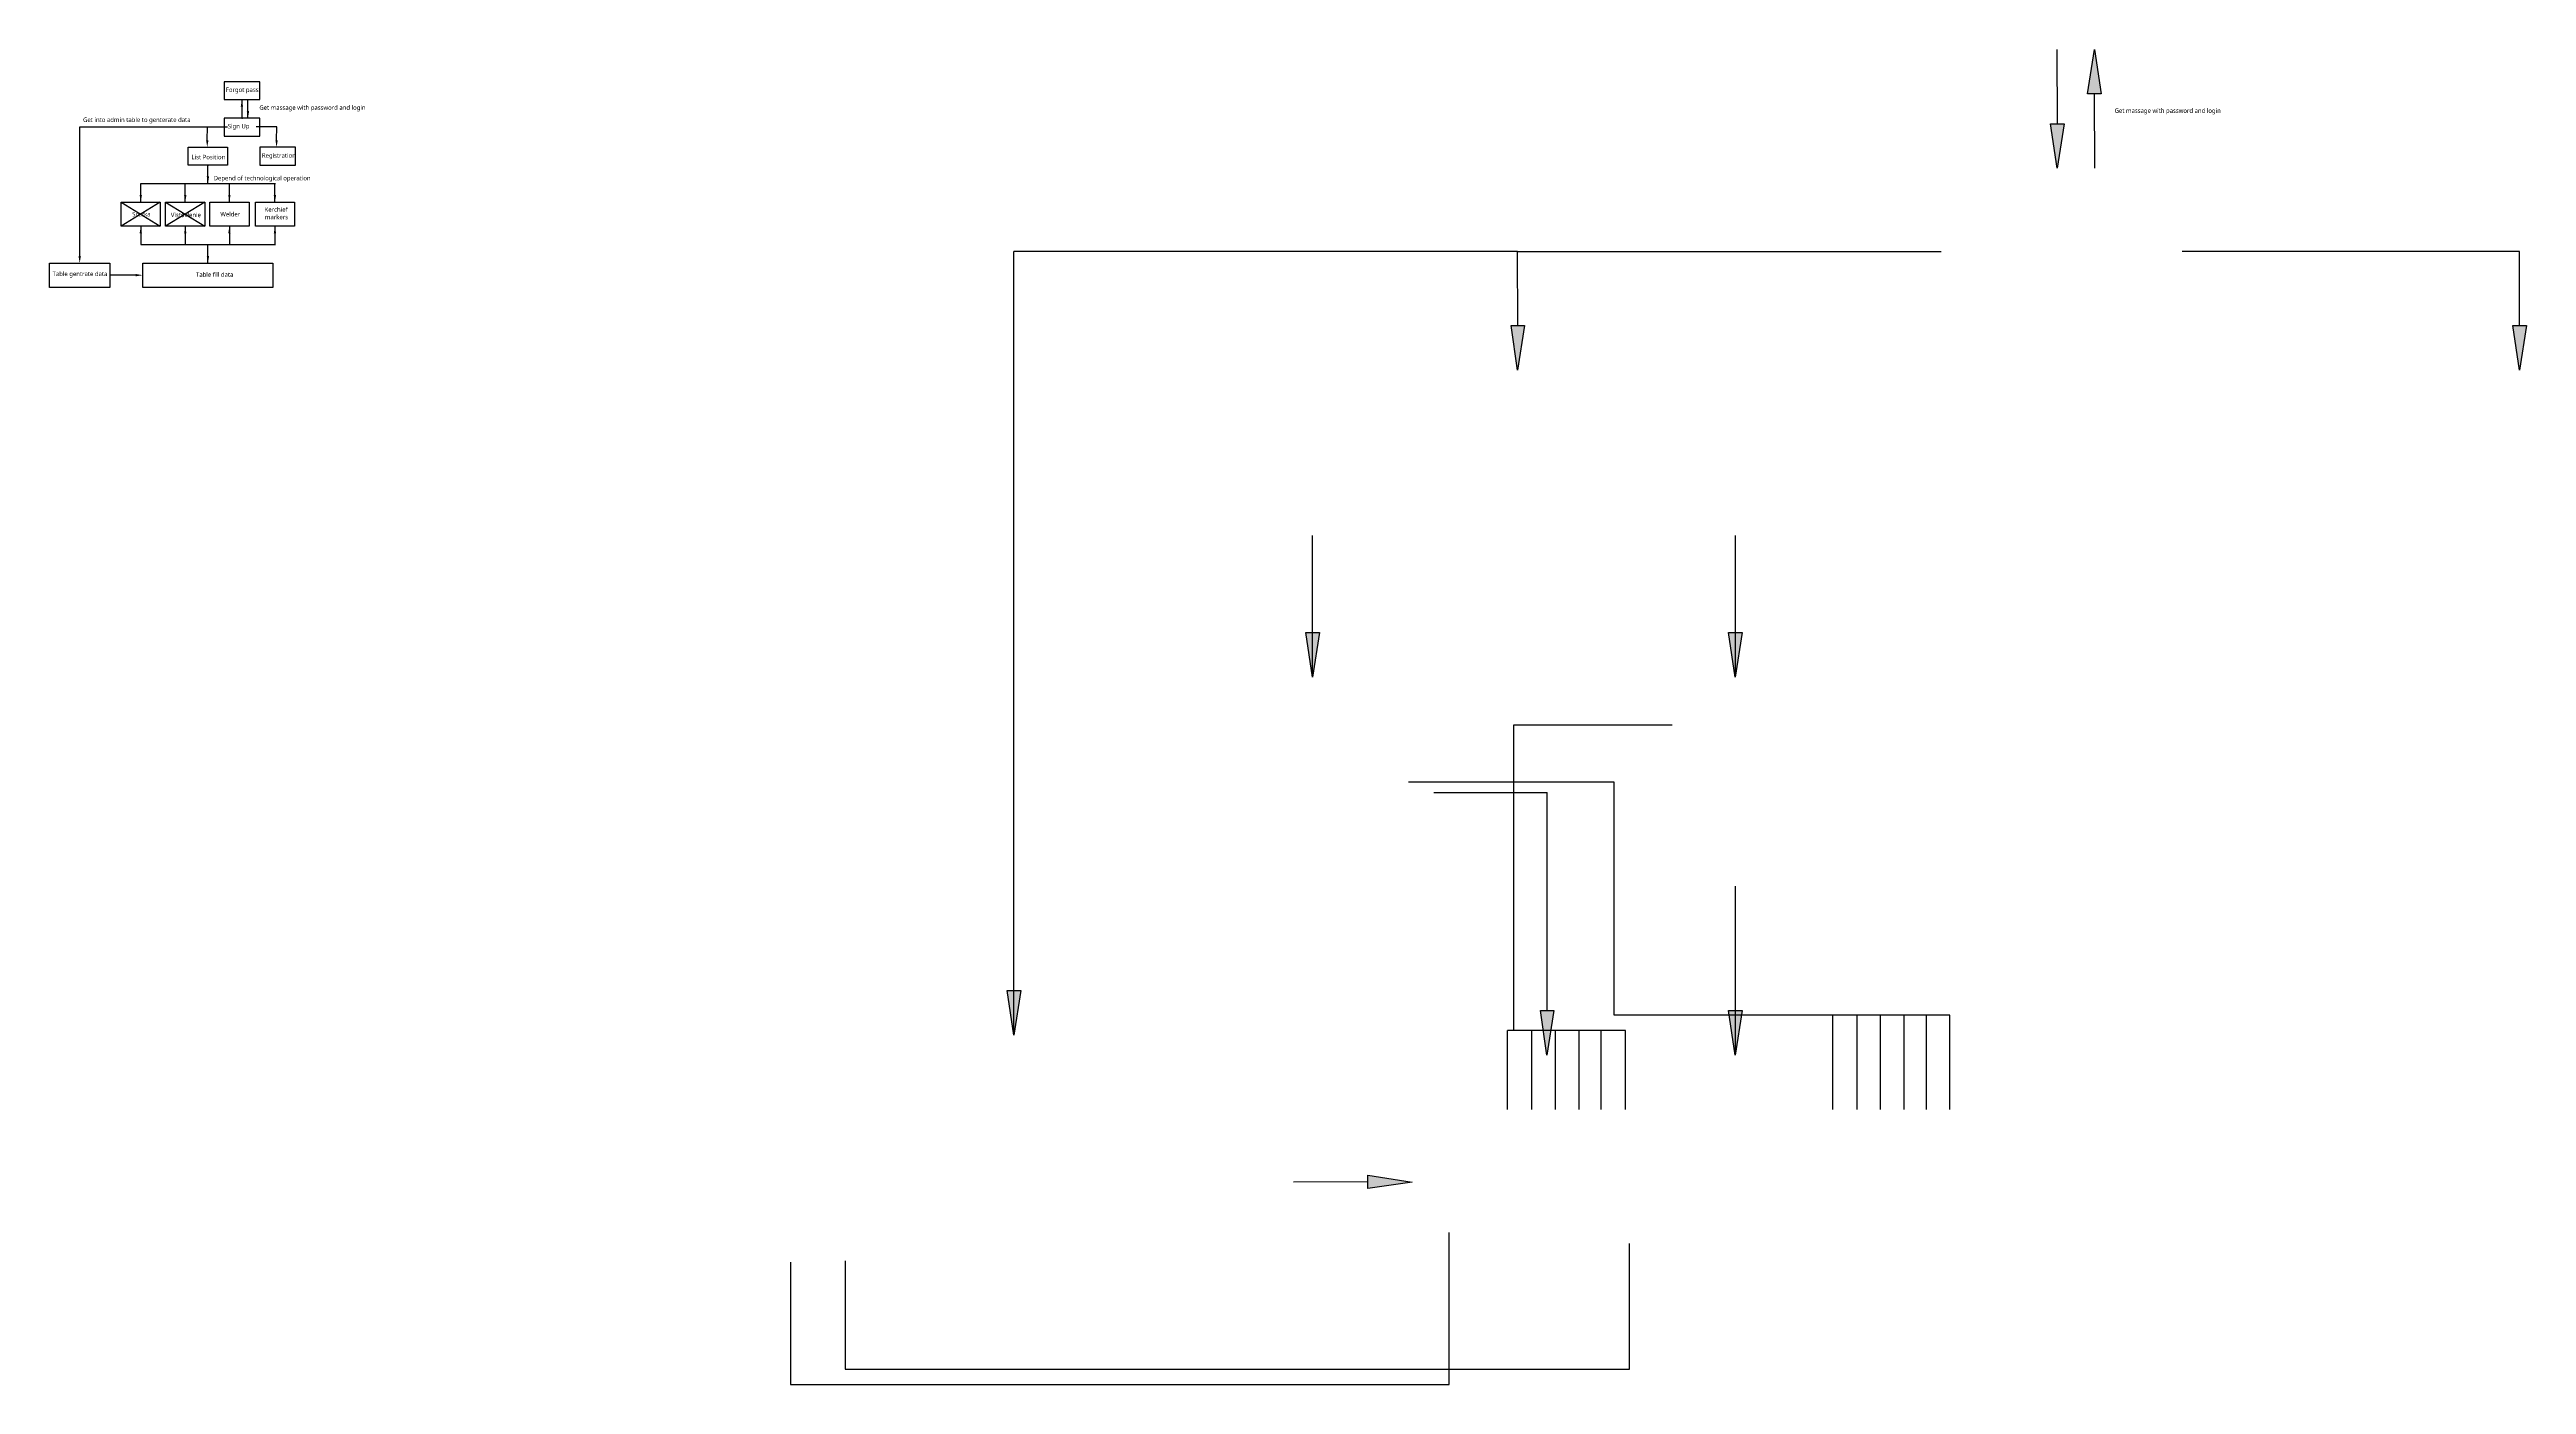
# Model space of a CAD drawing. Header units: millimetres. Extents: x -98 to 1289, y -729 to 18.
import ezdxf
from ezdxf import colors
from ezdxf.entities.mleader import LeaderData, LeaderLine
from ezdxf.math import Vec2, Vec3

# ---------------------------------------------------------------- set-up
doc = ezdxf.new("R2010")
doc.units = ezdxf.units.MM
doc.layers.add('Стандарт', color=252, linetype='Continuous')
doc.styles.get("Standard").update_dxf_attribs({"font": 'segoeui.ttf'})

# ---------------------------------------------------------------- blocks, each defined once
blk = doc.blocks.new('Стрелка')
at = {"layer": 'Стандарт'}
h = blk.add_hatch(color=0, dxfattribs=at)
h.set_gradient(color2=(0, 0, 0), tint=1)
h.paths.add_polyline_path([(475.9, -23.5), (472, -23.5), (472, -48.4)])
h.paths.add_polyline_path([(472, -23.5), (468.3, -23.5), (472, -48.4)])
at = {"layer": 'Стандарт', "color": 0}
for p, q in [((472, -48.4), (468.3, -23.5)), ((468.3, -23.5), (475.9, -23.5)), ((475.9, -23.5), (472, -48.4))]:
    blk.add_line(p, q, dxfattribs=at)

msp = doc.modelspace()

# ---------------------------------------------------------------- linework, layer by layer
at = {"color": 0}
for p, q in [((1026.4, -23.5), (1026.3, 18)), ((1047, -6.8), (1047.1, -48.3)), ((442.2, -533.8), (442.2, -95)), ((724.2, -95), (442.2, -95)), ((724.3, -136.5), (724.2, -95)), ((724.2, -95), (961.3, -95)), ((1285.1, -95.1), (1096.3, -95.1)), ((1285.1, -136.6), (1285.1, -95.1)), ((609.3, -333.3), (609.3, -254)), ((846.1, -333.3), (846.1, -254)), ((677.3, -397.9), (740.7, -397.9)), ((740.7, -520.2), (740.7, -397.9)), ((846.1, -545), (846.1, -450.5)), ((640.3, -616), (598.8, -616.1)), ((786.9, -720.8), (786.9, -650.5)), ((347.8, -660.3), (347.8, -720.8)), ((347.8, -720.8), (786.9, -720.8))]:
    msp.add_line(p, q, dxfattribs=at)
at = {"color": 4}
for p, q in [((810.7, -360.3), (721.9, -360.3)), ((721.9, -360.3), (721.9, -531.2)), ((718.6, -575.5), (718.6, -531.2)), ((784.6, -531.2), (718.6, -531.2)), ((732.2, -575.5), (732.2, -531.2)), ((745.4, -575.5), (745.4, -531.2)), ((758.6, -575.5), (758.6, -531.2)), ((771, -575.5), (771, -531.2)), ((784.6, -575.5), (784.6, -531.2))]:
    msp.add_line(p, q, dxfattribs=at)
at = {"color": 6}
for p, q in [((778.3, -392.1), (663.1, -392.1)), ((778.3, -522.6), (778.3, -392.1)), ((966.2, -522.6), (778.3, -522.6)), ((900.6, -575.5), (900.6, -522.6)), ((914.2, -575.5), (914.2, -522.6)), ((927.4, -575.5), (927.4, -522.6)), ((940.6, -575.5), (940.6, -522.6)), ((953, -575.5), (953, -522.6)), ((966.2, -575.5), (966.2, -522.6)), ((685.9, -729.5), (685.9, -644.4)), ((317.1, -661), (317.1, -729.5)), ((317.1, -729.5), (685.9, -729.5))]:
    msp.add_line(p, q, dxfattribs=at)
at = {"layer": 'Стандарт', "color": 0}
for p, q in [((10, -10), (10, -13.4)), ((13.4, -20.4), (13.4, -17)), ((-9, -57), (-9, -53.7)), ((-57.6, -67.4), (-35.7, -80.9)), ((-35.7, -67.4), (-57.6, -80.9)), ((-46.6, -57), (28.5, -57)), ((-46.6, -67.4), (-46.6, -64)), ((-32.7, -67.4), (-10.8, -80.9)), ((-10.8, -67.4), (-32.7, -80.9)), ((-21.7, -67.4), (-21.7, -64)), ((3, -67.4), (3, -64)), ((28.5, -67.4), (28.5, -64)), ((-46.6, -80.9), (-46.6, -84.3)), ((-21.7, -80.9), (-21.7, -84.3)), ((3, -80.9), (3, -84.3)), ((28.5, -80.9), (28.5, -84.3)), ((-46.6, -91.2), (28.5, -91.2)), ((-9, -101.6), (-9, -98.2))]:
    msp.add_line(p, q, dxfattribs=at)
for points in [[(0, -10), (20, -10), (20, 0), (0, 0)], [(0, -30.4), (20, -30.4), (20, -20.4), (0, -20.4)], [(1.9, -46.7), (-20, -46.7), (-20, -36.7), (1.9, -36.7)], [(20, -46.7), (40, -46.7), (40, -36.7), (20, -36.7)], [(-35.7, -80.9), (-57.6, -80.9), (-57.6, -67.4), (-35.7, -67.4)], [(-10.8, -80.9), (-32.7, -80.9), (-32.7, -67.4), (-10.8, -67.4)], [(14, -80.9), (-7.9, -80.9), (-7.9, -67.4), (14, -67.4)], [(39.5, -80.9), (17.6, -80.9), (17.6, -67.4), (39.5, -67.4)], [(-64, -115.1), (-97.7, -115.1), (-97.7, -101.6), (-64, -101.6)], [(27.4, -115.1), (-45.5, -115.1), (-45.5, -101.6), (27.4, -101.6)]]:
    msp.add_lwpolyline(points, close=True, dxfattribs=at)

# ---------------------------------------------------------------- block references
for p, rotation in [((1519.1, -30.3), 180), ((616.8, -1088.1), 90)]:
    msp.add_blockref('Стрелка', p, dxfattribs=dict(at, rotation=rotation))
for p in [(554.2, 0), (252.2, -113), (813, -113), (137.3, -284.9), (374, -284.9), (-29.9, -485.4), (268.6, -496.6), (374, -496.6)]:
    msp.add_blockref('Стрелка', p, dxfattribs=at)

# ---------------------------------------------------------------- texts
at = {"layer": 'Стандарт', "color": 0, "char_height": 2.5, "attachment_point": 1}
for s, width, insert in [('Forgot pass', 21.694, (1, -3.2)), ('Sign Up', 28.174, (2.1, -23.6)), ('List Position', 35.131, (-18.2, -40.9)), ('Registration', 10.51, (21.2, -40)), ('Srezka', 10.51, (-51.4, -72.9)), ('Vistovlenie', 10.51, (-29.8, -73.3)), ('\\pi-0.35088;Welder', 10.51, (-1.7, -72.9)), ('\\pi-0.95758;Kerchief \\P\\pi-0.79109;markers', 10.51, (23.7, -70.3)), ('\\pi9.61634;Table gentrate data', 49.667, (-105.6, -106.3)), ('\\pi14.42805;Table fill data', 49.667, (-30.1, -106.7))]:
    msp.add_mtext_dynamic_manual_height_columns(s, width=width, gutter_width=12.5, heights=[0], dxfattribs=dict(at, insert=insert))
at = {"layer": 'Стандарт', "color": 2, "char_height": 2.5, "attachment_point": 1}
for s, insert in [('Get massage with password and login', (19.8, -13.2)), ('Get into admin table to genterate data', (-78.9, -20)), ('Get massage with password and login', (1058.4, -14.9)), ('Depend of technological operation', (-5.8, -52.7))]:
    msp.add_mtext_dynamic_manual_height_columns(s, width=71.295, gutter_width=12.5, heights=[0], dxfattribs=dict(at, insert=insert))

# ---------------------------------------------------------------- leaders
at = {"layer": 'Стандарт', "color": 0}
ml = msp.add_multileader_mtext('Standard', dxfattribs=at)
ml.set_content('')
ml.set_leader_properties()
ml.build(insert=Vec2(0, 0))
ml.multileader.update_dxf_attribs({"text_right_attachment_type": 6, "dogleg_length": 0.36})
ctx = ml.context
ctx.base_point, ctx.plane_origin = Vec3(10.4, -20.4), Vec3(10, -10)
ctx.right_attachment = 6
notes = []
notes.append((ctx, [(0, (1, 1, 0), (10, -20.4), (1, 0), 0.36, [(0, [(10, -10)], 0, [])])]))
ctx.mtext.insert, ctx.mtext.rotation, ctx.mtext.flow_direction, ctx.mtext.extrusion = Vec3(12.4, -22.4), 3.141593, 5, Vec3(0, 0, -1)
ml = msp.add_multileader_mtext('Standard', dxfattribs=at)
ml.set_content('')
ml.set_leader_properties()
ml.build(insert=Vec2(0, 0))
ml.multileader.update_dxf_attribs({"text_right_attachment_type": 6, "dogleg_length": 0.36})
ctx = ml.context
ctx.base_point, ctx.plane_origin = Vec3(13.8, -10), Vec3(13.4, -20.4)
ctx.right_attachment = 6
notes.append((ctx, [(0, (1, 1, 0), (13.4, -10), (1, 0), 0.36, [(0, [(13.4, -20.4)], 0, [])])]))
ctx.mtext.insert, ctx.mtext.flow_direction = Vec3(15.8, -8), 5
ml = msp.add_multileader_mtext('Standard', dxfattribs=at)
ml.set_content('')
ml.set_leader_properties()
ml.build(insert=Vec2(0, 0))
ml.multileader.update_dxf_attribs({"text_right_attachment_type": 6, "dogleg_length": 0.36})
ctx = ml.context
ctx.base_point, ctx.plane_origin = Vec3(-9.3, -25.3), Vec3(-80.8, -101.6)
ctx.right_attachment = 6
notes.append((ctx, [(1, (1, 1, 0), (-80.7, -25.3), (1, 0), 71.4, [(0, [(-80.8, -101.6)], 0, [])])]))
ctx.mtext.insert, ctx.mtext.text_direction, ctx.mtext.flow_direction, ctx.mtext.extrusion = Vec3(-7.3, -23.3), Vec3(-1, 0), 5, Vec3(0, 0, -1)
ml = msp.add_multileader_mtext('Standard', dxfattribs=at)
ml.set_content('')
ml.set_leader_properties()
ml.build(insert=Vec2(0, 0))
ml.multileader.update_dxf_attribs({"text_right_attachment_type": 6, "dogleg_length": 0.36})
ctx = ml.context
ctx.base_point, ctx.plane_origin = Vec3(0, -25.3), Vec3(-9.4, -36.7)
ctx.right_attachment = 6
notes.append((ctx, [(1, (1, 1, 0), (-9.3, -25.3), (1, 0), 9.31, [(0, [(-9.4, -36.7)], 0, [])])]))
ctx.mtext.insert, ctx.mtext.text_direction, ctx.mtext.flow_direction, ctx.mtext.extrusion = Vec3(2, -23.3), Vec3(-1, 0), 5, Vec3(0, 0, -1)
ml = msp.add_multileader_mtext('Standard', dxfattribs=at)
ml.set_content('')
ml.set_leader_properties()
ml.build(insert=Vec2(0, 0))
ml.multileader.update_dxf_attribs({"text_right_attachment_type": 6, "dogleg_length": 0.36})
ctx = ml.context
ctx.base_point, ctx.plane_origin = Vec3(16, -23.3), Vec3(29.4, -36.7)
ctx.right_attachment, ctx.text_align_type = 6, 2
notes.append((ctx, [(1, (1, 1, 0), (29.5, -25.3), (-1, 0), 9.45, [(0, [(29.4, -36.7)], 0, [])])]))
ctx.mtext.insert, ctx.mtext.alignment, ctx.mtext.flow_direction = Vec3(18, -21.3), 3, 5
ml = msp.add_multileader_mtext('Standard', dxfattribs=at)
ml.set_content('')
ml.set_leader_properties()
ml.build(insert=Vec2(0, 0))
ml.multileader.update_dxf_attribs({"text_right_attachment_type": 6, "dogleg_length": 0.36})
ctx = ml.context
ctx.base_point, ctx.plane_origin = Vec3(-46.2, -57), Vec3(-46.6, -67.4)
ctx.right_attachment = 6
notes.append((ctx, [(0, (1, 1, 0), (-46.6, -57), (1, 0), 0.36, [(0, [(-46.6, -67.4)], 0, [])])]))
ctx.mtext.insert, ctx.mtext.flow_direction = Vec3(-44.2, -55), 5
ml = msp.add_multileader_mtext('Standard', dxfattribs=at)
ml.set_content('')
ml.set_leader_properties()
ml.build(insert=Vec2(0, 0))
ml.multileader.update_dxf_attribs({"text_right_attachment_type": 6, "dogleg_length": 0.36})
ctx = ml.context
ctx.base_point, ctx.plane_origin = Vec3(-21.4, -57), Vec3(-21.7, -67.4)
ctx.right_attachment = 6
notes.append((ctx, [(0, (1, 1, 0), (-21.7, -57), (1, 0), 0.36, [(0, [(-21.7, -67.4)], 0, [])])]))
ctx.mtext.insert, ctx.mtext.flow_direction = Vec3(-19.4, -55), 5
ml = msp.add_multileader_mtext('Standard', dxfattribs=at)
ml.set_content('')
ml.set_leader_properties()
ml.build(insert=Vec2(0, 0))
ml.multileader.update_dxf_attribs({"text_right_attachment_type": 6, "dogleg_length": 0.36})
ctx = ml.context
ctx.base_point, ctx.plane_origin = Vec3(-8.7, -46.7), Vec3(-9, -57)
ctx.right_attachment = 6
notes.append((ctx, [(0, (1, 1, 0), (-9, -46.7), (1, 0), 0.36, [(0, [(-9, -57)], 0, [])])]))
ctx.mtext.insert, ctx.mtext.flow_direction = Vec3(-6.7, -44.7), 5
ml = msp.add_multileader_mtext('Standard', dxfattribs=at)
ml.set_content('')
ml.set_leader_properties()
ml.build(insert=Vec2(0, 0))
ml.multileader.update_dxf_attribs({"text_right_attachment_type": 6, "dogleg_length": 0.36})
ctx = ml.context
ctx.base_point, ctx.plane_origin = Vec3(3.4, -57), Vec3(3, -67.4)
ctx.right_attachment = 6
notes.append((ctx, [(0, (1, 1, 0), (3, -57), (1, 0), 0.36, [(0, [(3, -67.4)], 0, [])])]))
ctx.mtext.insert, ctx.mtext.flow_direction = Vec3(5.4, -55), 5
ml = msp.add_multileader_mtext('Standard', dxfattribs=at)
ml.set_content('')
ml.set_leader_properties()
ml.build(insert=Vec2(0, 0))
ml.multileader.update_dxf_attribs({"text_right_attachment_type": 6, "dogleg_length": 0.36})
ctx = ml.context
ctx.base_point, ctx.plane_origin = Vec3(28.9, -57), Vec3(28.5, -67.4)
ctx.right_attachment = 6
notes.append((ctx, [(0, (1, 1, 0), (28.5, -57), (1, 0), 0.36, [(0, [(28.5, -67.4)], 0, [])])]))
ctx.mtext.insert, ctx.mtext.flow_direction = Vec3(30.9, -55), 5
ml = msp.add_multileader_mtext('Standard', dxfattribs=at)
ml.set_content('')
ml.set_leader_properties()
ml.build(insert=Vec2(0, 0))
ml.multileader.update_dxf_attribs({"text_right_attachment_type": 6, "dogleg_length": 0.36})
ctx = ml.context
ctx.base_point, ctx.plane_origin = Vec3(-46.2, -91.2), Vec3(-46.6, -80.9)
ctx.right_attachment = 6
notes.append((ctx, [(0, (1, 1, 0), (-46.6, -91.2), (1, 0), 0.36, [(0, [(-46.6, -80.9)], 0, [])])]))
ctx.mtext.insert, ctx.mtext.rotation, ctx.mtext.flow_direction, ctx.mtext.extrusion = Vec3(-44.2, -93.2), 3.141593, 5, Vec3(0, 0, -1)
ml = msp.add_multileader_mtext('Standard', dxfattribs=at)
ml.set_content('')
ml.set_leader_properties()
ml.build(insert=Vec2(0, 0))
ml.multileader.update_dxf_attribs({"text_right_attachment_type": 6, "dogleg_length": 0.36})
ctx = ml.context
ctx.base_point, ctx.plane_origin = Vec3(-21.4, -91.2), Vec3(-21.7, -80.9)
ctx.right_attachment = 6
notes.append((ctx, [(0, (1, 1, 0), (-21.7, -91.2), (1, 0), 0.36, [(0, [(-21.7, -80.9)], 0, [])])]))
ctx.mtext.insert, ctx.mtext.rotation, ctx.mtext.flow_direction, ctx.mtext.extrusion = Vec3(-19.4, -93.2), 3.141593, 5, Vec3(0, 0, -1)
ml = msp.add_multileader_mtext('Standard', dxfattribs=at)
ml.set_content('')
ml.set_leader_properties()
ml.build(insert=Vec2(0, 0))
ml.multileader.update_dxf_attribs({"text_right_attachment_type": 6, "dogleg_length": 0.36})
ctx = ml.context
ctx.base_point, ctx.plane_origin = Vec3(3.4, -91.2), Vec3(3, -80.9)
ctx.right_attachment = 6
notes.append((ctx, [(0, (1, 1, 0), (3, -91.2), (1, 0), 0.36, [(0, [(3, -80.9)], 0, [])])]))
ctx.mtext.insert, ctx.mtext.rotation, ctx.mtext.flow_direction, ctx.mtext.extrusion = Vec3(5.4, -93.2), 3.141593, 5, Vec3(0, 0, -1)
ml = msp.add_multileader_mtext('Standard', dxfattribs=at)
ml.set_content('')
ml.set_leader_properties()
ml.build(insert=Vec2(0, 0))
ml.multileader.update_dxf_attribs({"text_right_attachment_type": 6, "dogleg_length": 0.36})
ctx = ml.context
ctx.base_point, ctx.plane_origin = Vec3(28.9, -91.2), Vec3(28.5, -80.9)
ctx.right_attachment = 6
notes.append((ctx, [(0, (1, 1, 0), (28.5, -91.2), (1, 0), 0.36, [(0, [(28.5, -80.9)], 0, [])])]))
ctx.mtext.insert, ctx.mtext.rotation, ctx.mtext.flow_direction, ctx.mtext.extrusion = Vec3(30.9, -93.2), 3.141593, 5, Vec3(0, 0, -1)
ml = msp.add_multileader_mtext('Standard', dxfattribs=at)
ml.set_content('')
ml.set_leader_properties()
ml.build(insert=Vec2(0, 0))
ml.multileader.update_dxf_attribs({"text_right_attachment_type": 6, "dogleg_length": 0.36})
ctx = ml.context
ctx.base_point, ctx.plane_origin = Vec3(-8.7, -91.2), Vec3(-9, -101.6)
ctx.right_attachment = 6
notes.append((ctx, [(0, (1, 1, 0), (-9, -91.2), (1, 0), 0.36, [(0, [(-9, -101.6)], 0, [])])]))
ctx.mtext.insert, ctx.mtext.flow_direction = Vec3(-6.7, -89.2), 5
ml = msp.add_multileader_mtext('Standard', dxfattribs=at)
ml.set_content('')
ml.set_leader_properties()
ml.build(insert=Vec2(0, 0))
ml.multileader.update_dxf_attribs({"text_right_attachment_type": 6, "dogleg_length": 0.36})
ctx = ml.context
ctx.base_point, ctx.plane_origin, ctx.plane_x_axis, ctx.plane_y_axis = Vec3(-64, -108.3), Vec3(-45.5, -108.3), Vec3(-1, 0), Vec3(0, -1)
ctx.right_attachment = 6
notes.append((ctx, [(0, (1, 1, 0), (-63.6, -108.3), (-1, 0), 0.36, [(0, [(-45.5, -108.3)], 0, [])])]))
ctx.mtext.insert, ctx.mtext.text_direction, ctx.mtext.rotation, ctx.mtext.flow_direction = Vec3(-66, -110.3), Vec3(-1, 0), 3.141593, 5
for ctx, leaders in notes:
    for number, flags, end, landing, length, lines in leaders:
        leader = LeaderData()
        leader.index, (leader.has_last_leader_line, leader.has_dogleg_vector, leader.attachment_direction) = number, flags
        leader.last_leader_point, leader.dogleg_vector, leader.dogleg_length = Vec3(end), Vec3(landing), length
        for number, points, colour, breaks in lines:
            line = LeaderLine()
            line.index, line.vertices, line.color, line.breaks = number, Vec3.list(points), colors.encode_raw_color(colour), breaks
            leader.lines.append(line)
        ctx.leaders.append(leader)

doc.saveas('drawing.dxf')
